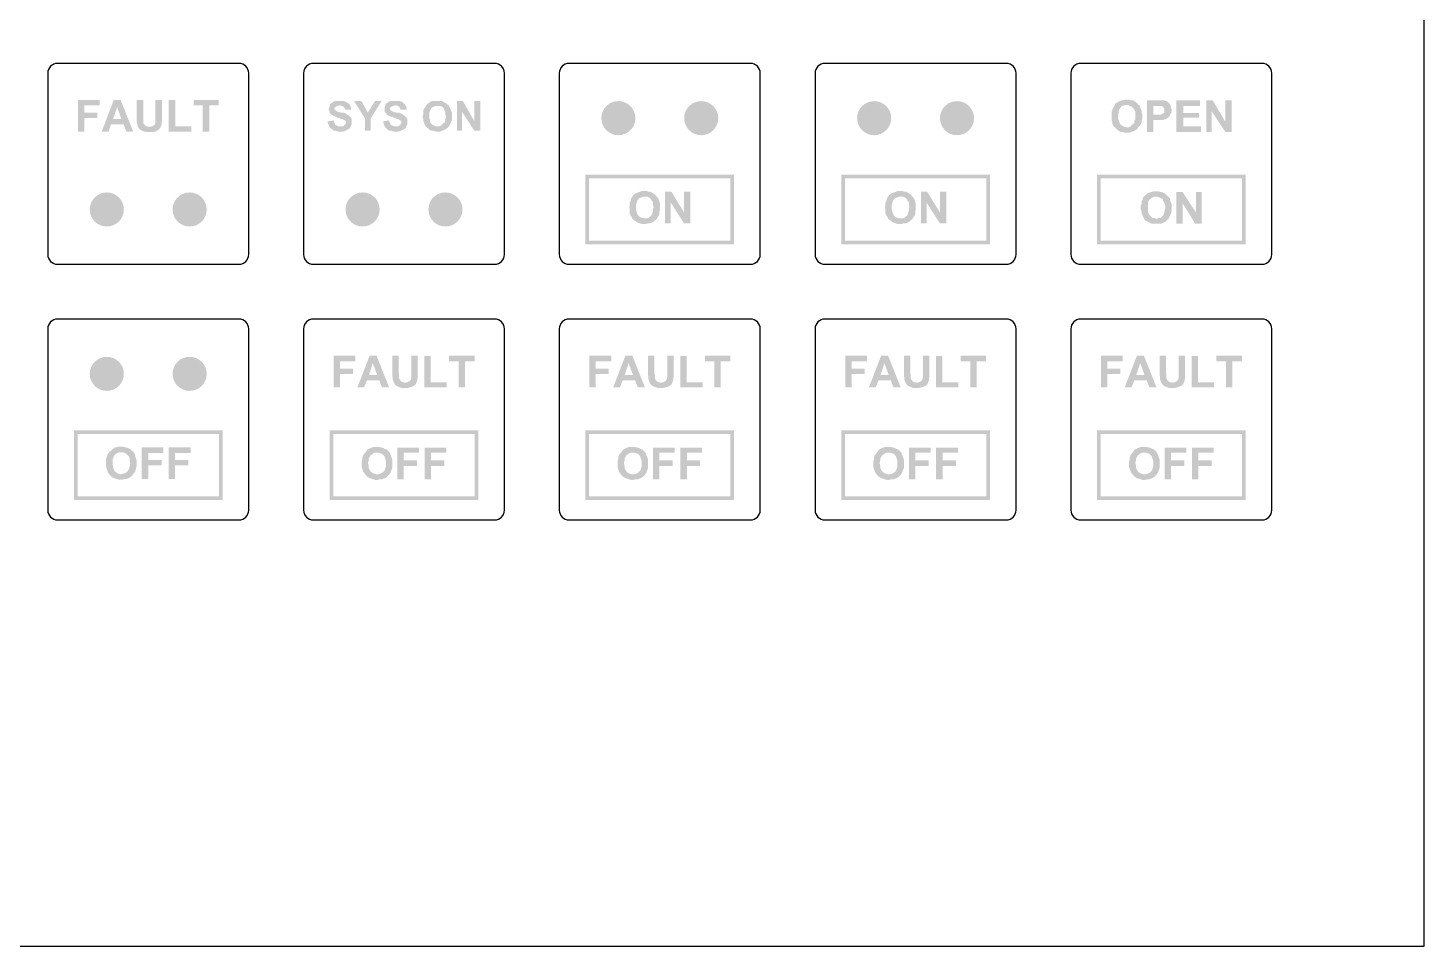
# Model space of a CAD drawing. Header units: millimetres. Extents: x 147 to 357, y 192 to 489.
# Drawn here: x 242.9 to 357.5, y 192.2 to 267.6 of the extents above; entities that cross this region are included whole.
import ezdxf

# ---------------------------------------------------------------- set-up
doc = ezdxf.new("R2010")
doc.units = ezdxf.units.MM

msp = doc.modelspace()

# ---------------------------------------------------------------- hatches: boundary and pattern name
h = msp.add_hatch(color=256)
h.paths.add_polyline_path([(248.58, 260.68), (247.51, 260.68), (247.51, 261.28), (248.76, 261.28), (248.76, 261.72), (246.98, 261.72), (246.98, 259.11), (247.51, 259.11), (247.51, 260.24), (248.58, 260.24)])
h.paths.add_polyline_path([(250.49, 261.72), (249.92, 261.72), (248.92, 259.11), (249.48, 259.11), (249.7, 259.71), (250.74, 259.71), (250.96, 259.11), (251.52, 259.11)])
h.paths.add_polyline_path([(250.55, 260.15), (249.86, 260.15), (250.2, 261.12)], flags=16)
h.paths.add_polyline_path([(253.78, 259.52), (253.84, 259.71), (253.84, 259.8), (253.87, 259.96), (253.87, 260.15), (253.87, 260.37), (253.87, 261.72), (253.34, 261.72), (253.34, 260.27), (253.34, 260.15), (253.34, 259.96), (253.34, 259.83), (253.31, 259.74), (253.18, 259.61), (253.03, 259.55), (252.87, 259.52), (252.81, 259.52), (252.65, 259.55), (252.52, 259.61), (252.4, 259.74), (252.34, 259.86), (252.34, 259.93), (252.34, 260.08), (252.34, 260.3), (252.34, 261.72), (251.8, 261.72), (251.8, 260.33), (251.8, 260.12), (251.8, 259.96), (251.83, 259.8), (251.87, 259.68), (251.9, 259.52), (251.99, 259.39), (252.02, 259.36), (252.15, 259.24), (252.3, 259.17), (252.37, 259.14), (252.49, 259.11), (252.68, 259.08), (252.87, 259.08), (252.9, 259.08), (253.09, 259.08), (253.24, 259.11), (253.37, 259.14), (253.43, 259.17), (253.56, 259.27), (253.68, 259.36), (253.71, 259.39)])
h.paths.add_polyline_path([(256.28, 259.55), (254.97, 259.55), (254.97, 261.72), (254.44, 261.72), (254.44, 259.11), (256.28, 259.11)])
h.paths.add_polyline_path([(257.76, 261.28), (258.54, 261.28), (258.54, 261.72), (256.47, 261.72), (256.47, 261.28), (257.22, 261.28), (257.22, 259.11), (257.76, 259.11)])
h = msp.add_hatch(color=256)
h.paths.add_polyline_path([(269.28, 261.35), (269.16, 261.47), (269.04, 261.53), (268.93, 261.59), (268.81, 261.65), (268.62, 261.65), (268.44, 261.65), (268.26, 261.65), (268.15, 261.65), (267.97, 261.59), (267.91, 261.53), (267.79, 261.47), (267.67, 261.35), (267.67, 261.29), (267.61, 261.11), (267.55, 260.99), (267.61, 260.87), (267.61, 260.75), (267.67, 260.63), (267.79, 260.51), (267.91, 260.45), (268.03, 260.39), (268.15, 260.33), (268.32, 260.27), (268.5, 260.21), (268.62, 260.15), (268.75, 260.15), (268.81, 260.09), (268.93, 260.03), (268.99, 259.91), (268.99, 259.79), (268.87, 259.67), (268.81, 259.61), (268.68, 259.55), (268.5, 259.55), (268.38, 259.55), (268.26, 259.61), (268.15, 259.67), (268.09, 259.73), (268.03, 259.85), (267.97, 260.03), (267.49, 259.97), (267.49, 259.85), (267.55, 259.73), (267.61, 259.55), (267.67, 259.43), (267.79, 259.37), (267.91, 259.25), (268.03, 259.19), (268.15, 259.19), (268.32, 259.13), (268.5, 259.13), (268.56, 259.13), (268.75, 259.13), (268.93, 259.19), (269.04, 259.25), (269.16, 259.31), (269.28, 259.37), (269.34, 259.49), (269.4, 259.61), (269.46, 259.73), (269.46, 259.91), (269.46, 260.03), (269.46, 260.15), (269.4, 260.27), (269.34, 260.33), (269.22, 260.45), (269.1, 260.51), (269.04, 260.57), (268.93, 260.63), (268.75, 260.69), (268.56, 260.69), (268.32, 260.75), (268.21, 260.81), (268.15, 260.87), (268.09, 260.87), (268.03, 261.05), (268.15, 261.17), (268.26, 261.23), (268.44, 261.29), (268.5, 261.29), (268.62, 261.23), (268.81, 261.17), (268.87, 261.05), (268.93, 260.93), (269.4, 260.93), (269.4, 261.11), (269.34, 261.23)])
h.paths.add_polyline_path([(271.92, 261.65), (271.38, 261.65), (270.78, 260.69), (270.24, 261.65), (269.64, 261.65), (270.54, 260.21), (270.54, 259.19), (271.02, 259.19), (271.02, 260.21)])
h.paths.add_polyline_path([(273.6, 260.57), (273.48, 260.63), (273.3, 260.69), (273.12, 260.69), (272.88, 260.75), (272.76, 260.81), (272.7, 260.87), (272.64, 260.87), (272.58, 261.05), (272.7, 261.17), (272.88, 261.23), (273, 261.29), (273.06, 261.29), (273.24, 261.23), (273.36, 261.17), (273.42, 261.05), (273.48, 260.93), (273.96, 260.93), (273.96, 261.11), (273.9, 261.23), (273.84, 261.35), (273.72, 261.47), (273.66, 261.53), (273.54, 261.59), (273.36, 261.65), (273.24, 261.65), (273, 261.65), (272.82, 261.65), (272.7, 261.65), (272.52, 261.59), (272.46, 261.53), (272.34, 261.47), (272.22, 261.35), (272.22, 261.29), (272.16, 261.11), (272.16, 260.99), (272.16, 260.87), (272.16, 260.75), (272.28, 260.63), (272.34, 260.51), (272.46, 260.45), (272.58, 260.39), (272.76, 260.33), (272.94, 260.27), (273.06, 260.21), (273.24, 260.15), (273.3, 260.15), (273.36, 260.09), (273.48, 260.03), (273.54, 259.91), (273.54, 259.79), (273.42, 259.67), (273.36, 259.61), (273.24, 259.55), (273.06, 259.55), (273, 259.55), (272.82, 259.61), (272.7, 259.67), (272.64, 259.73), (272.58, 259.85), (272.52, 260.03), (272.04, 259.97), (272.04, 259.85), (272.1, 259.73), (272.16, 259.55), (272.22, 259.43), (272.34, 259.37), (272.46, 259.25), (272.58, 259.19), (272.7, 259.19), (272.88, 259.13), (273.06, 259.13), (273.12, 259.13), (273.3, 259.13), (273.48, 259.19), (273.6, 259.25), (273.72, 259.31), (273.84, 259.37), (273.9, 259.49), (273.96, 259.61), (274.02, 259.73), (274.02, 259.91), (274.02, 260.03), (274.02, 260.15), (273.96, 260.27), (273.9, 260.33), (273.78, 260.45), (273.66, 260.51)])
h.paths.add_polyline_path([(277.5, 259.67), (277.56, 259.79), (277.62, 259.91), (277.68, 260.09), (277.68, 260.21), (277.68, 260.39), (277.68, 260.51), (277.68, 260.69), (277.62, 260.81), (277.56, 260.99), (277.5, 261.11), (277.44, 261.23), (277.38, 261.35), (277.31, 261.35), (277.19, 261.47), (277.07, 261.53), (276.95, 261.59), (276.84, 261.65), (276.66, 261.65), (276.48, 261.65), (276.42, 261.65), (276.24, 261.65), (276.12, 261.65), (275.94, 261.59), (275.88, 261.53), (275.76, 261.47), (275.64, 261.35), (275.58, 261.29), (275.52, 261.17), (275.4, 260.99), (275.34, 260.87), (275.34, 260.75), (275.34, 260.57), (275.28, 260.39), (275.28, 260.27), (275.34, 260.15), (275.34, 259.97), (275.4, 259.85), (275.46, 259.67), (275.52, 259.55), (275.64, 259.49), (275.64, 259.43), (275.76, 259.37), (275.88, 259.25), (276.06, 259.19), (276.18, 259.19), (276.36, 259.13), (276.48, 259.13), (276.54, 259.13), (276.72, 259.13), (276.84, 259.19), (277.01, 259.25), (277.13, 259.31), (277.25, 259.37), (277.38, 259.49), (277.44, 259.55)])
h.paths.add_polyline_path([(275.88, 259.91), (275.88, 260.09), (275.82, 260.21), (275.82, 260.39), (275.82, 260.51), (275.82, 260.63), (275.88, 260.81), (275.94, 260.93), (276, 261.05), (276.06, 261.11), (276.18, 261.17), (276.36, 261.23), (276.48, 261.23), (276.6, 261.23), (276.72, 261.23), (276.9, 261.17), (277.01, 261.05), (277.01, 260.99), (277.07, 260.87), (277.13, 260.75), (277.13, 260.57), (277.19, 260.39), (277.19, 260.33), (277.13, 260.15), (277.13, 260.03), (277.07, 259.85), (276.95, 259.79), (276.9, 259.73), (276.78, 259.61), (276.66, 259.55), (276.48, 259.55), (276.42, 259.55), (276.24, 259.61), (276.12, 259.67), (276, 259.79)], flags=16)
h.paths.add_polyline_path([(278.51, 260.75), (279.53, 259.19), (280.01, 259.19), (280.01, 261.65), (279.53, 261.65), (279.53, 259.97), (278.57, 261.65), (278.09, 261.65), (278.09, 259.19), (278.51, 259.19)])
h = msp.add_hatch(color=256)
edge = h.paths.add_edge_path()
edge.add_arc((291.35, 260.23), 1.4, 0, 360)
h = msp.add_hatch(color=256)
edge = h.paths.add_edge_path()
edge.add_arc((298.15, 260.23), 1.4, 0, 360)
h = msp.add_hatch(color=256)
edge = h.paths.add_edge_path()
edge.add_arc((312.35, 260.23), 1.4, 0, 360)
h = msp.add_hatch(color=256)
edge = h.paths.add_edge_path()
edge.add_arc((319.15, 260.23), 1.4, 0, 360)
h = msp.add_hatch(color=256)
h.paths.add_polyline_path([(334.3, 259.88), (334.3, 260.01), (334.37, 260.2), (334.37, 260.4), (334.37, 260.52), (334.3, 260.72), (334.3, 260.85), (334.24, 260.98), (334.17, 261.17), (334.11, 261.3), (333.98, 261.37), (333.98, 261.44), (333.85, 261.5), (333.72, 261.63), (333.59, 261.7), (333.46, 261.7), (333.26, 261.76), (333.07, 261.76), (333, 261.76), (332.81, 261.7), (332.68, 261.7), (332.55, 261.63), (332.49, 261.63), (332.29, 261.5), (332.16, 261.44), (332.1, 261.3), (332.03, 261.17), (331.97, 261.05), (331.9, 260.92), (331.84, 260.72), (331.84, 260.59), (331.84, 260.4), (331.84, 260.27), (331.84, 260.07), (331.9, 259.94), (331.9, 259.81), (331.97, 259.62), (332.1, 259.49), (332.16, 259.42), (332.23, 259.36), (332.29, 259.29), (332.49, 259.16), (332.61, 259.1), (332.74, 259.1), (332.94, 259.03), (333.07, 259.03), (333.13, 259.03), (333.33, 259.03), (333.46, 259.1), (333.65, 259.16), (333.78, 259.23), (333.91, 259.29), (333.98, 259.42), (334.04, 259.49), (334.17, 259.62), (334.24, 259.75)])
h.paths.add_polyline_path([(333.72, 259.81), (333.59, 259.75), (333.52, 259.68), (333.39, 259.55), (333.26, 259.49), (333.07, 259.49), (333, 259.49), (332.81, 259.55), (332.68, 259.62), (332.55, 259.75), (332.49, 259.88), (332.42, 260.07), (332.36, 260.2), (332.36, 260.4), (332.36, 260.46), (332.42, 260.66), (332.42, 260.85), (332.49, 260.98), (332.55, 261.05), (332.61, 261.17), (332.74, 261.24), (332.94, 261.3), (333.07, 261.3), (333.2, 261.3), (333.33, 261.24), (333.52, 261.17), (333.59, 261.05), (333.65, 261.05), (333.72, 260.92), (333.78, 260.79), (333.78, 260.59), (333.78, 260.4), (333.78, 260.33), (333.78, 260.14), (333.72, 260.01)], flags=16)
h.paths.add_polyline_path([(335.27, 260.07), (335.6, 260.07), (335.66, 260.07), (335.86, 260.07), (336.05, 260.07), (336.18, 260.14), (336.31, 260.14), (336.44, 260.27), (336.57, 260.33), (336.64, 260.52), (336.7, 260.59), (336.77, 260.72), (336.77, 260.92), (336.77, 260.98), (336.7, 261.11), (336.7, 261.3), (336.57, 261.44), (336.51, 261.5), (336.38, 261.63), (336.25, 261.63), (336.18, 261.7), (335.99, 261.7), (335.86, 261.7), (335.6, 261.7), (334.75, 261.7), (334.75, 259.1), (335.27, 259.1)])
h.paths.add_polyline_path([(335.27, 260.52), (335.27, 261.24), (335.53, 261.24), (335.6, 261.24), (335.79, 261.24), (335.92, 261.24), (335.99, 261.24), (336.12, 261.11), (336.18, 261.05), (336.18, 260.92), (336.18, 260.85), (336.18, 260.66), (336.12, 260.66), (335.99, 260.59), (335.92, 260.52), (335.79, 260.52), (335.6, 260.52)], flags=16)
h.paths.add_polyline_path([(339.17, 259.55), (337.74, 259.55), (337.74, 260.27), (339.03, 260.27), (339.03, 260.66), (337.74, 260.66), (337.74, 261.24), (339.1, 261.24), (339.1, 261.7), (337.15, 261.7), (337.15, 259.1), (339.17, 259.1)])
h.paths.add_polyline_path([(340.07, 260.79), (341.18, 259.1), (341.7, 259.1), (341.7, 261.7), (341.18, 261.7), (341.18, 259.94), (340.14, 261.7), (339.62, 261.7), (339.62, 259.1), (340.07, 259.1)])
h = msp.add_hatch(color=256)
h.paths.add_polyline_path([(288.95, 255.28), (300.55, 255.28), (300.55, 250.18), (288.95, 250.18)], flags=16)
h.paths.add_polyline_path([(288.65, 255.58), (300.85, 255.58), (300.85, 249.88), (288.65, 249.88)])
h = msp.add_hatch(color=256)
h.paths.add_polyline_path([(309.95, 255.28), (321.55, 255.28), (321.55, 250.18), (309.95, 250.18)], flags=16)
h.paths.add_polyline_path([(309.65, 255.58), (321.85, 255.58), (321.85, 249.88), (309.65, 249.88)])
h = msp.add_hatch(color=256)
h.paths.add_polyline_path([(330.95, 255.28), (342.55, 255.28), (342.55, 250.18), (330.95, 250.18)], flags=16)
h.paths.add_polyline_path([(330.65, 255.58), (342.85, 255.58), (342.85, 249.88), (330.65, 249.88)])
h = msp.add_hatch(color=256)
edge = h.paths.add_edge_path()
edge.add_arc((249.35, 252.73), 1.4, 0, 360)
h = msp.add_hatch(color=256)
edge = h.paths.add_edge_path()
edge.add_arc((256.15, 252.73), 1.4, 0, 360)
h = msp.add_hatch(color=256)
edge = h.paths.add_edge_path()
edge.add_arc((270.35, 252.73), 1.4, 0, 360)
h = msp.add_hatch(color=256)
edge = h.paths.add_edge_path()
edge.add_arc((277.15, 252.73), 1.4, 0, 360)
h = msp.add_hatch(color=256)
h.paths.add_polyline_path([(294.41, 253.92), (294.25, 254.03), (294.15, 254.08), (293.99, 254.18), (293.84, 254.18), (293.68, 254.24), (293.52, 254.24), (293.42, 254.24), (293.26, 254.24), (293.11, 254.18), (292.95, 254.13), (292.85, 254.08), (292.74, 254.03), (292.59, 253.92), (292.54, 253.82), (292.43, 253.71), (292.38, 253.56), (292.38, 253.51), (292.33, 253.4), (292.28, 253.25), (292.28, 253.04), (292.23, 252.88), (292.28, 252.78), (292.28, 252.62), (292.28, 252.41), (292.33, 252.26), (292.43, 252.15), (292.48, 252), (292.59, 251.89), (292.64, 251.84), (292.74, 251.79), (292.85, 251.69), (293, 251.63), (293.16, 251.58), (293.32, 251.53), (293.52, 251.53), (293.58, 251.53), (293.73, 251.58), (293.89, 251.58), (294.04, 251.63), (294.2, 251.69), (294.3, 251.79), (294.41, 251.89), (294.51, 251.95), (294.56, 252.1), (294.67, 252.21), (294.72, 252.36), (294.72, 252.52), (294.77, 252.73), (294.77, 252.88), (294.77, 253.04), (294.77, 253.19), (294.72, 253.35), (294.67, 253.51), (294.61, 253.66), (294.51, 253.77), (294.41, 253.87)])
h.paths.add_polyline_path([(293.94, 253.66), (294.04, 253.56), (294.04, 253.51), (294.15, 253.4), (294.2, 253.25), (294.2, 253.09), (294.25, 252.88), (294.2, 252.83), (294.2, 252.62), (294.15, 252.47), (294.1, 252.31), (294.04, 252.21), (293.94, 252.15), (293.84, 252.05), (293.68, 252), (293.52, 252), (293.42, 252), (293.26, 252.05), (293.11, 252.1), (293, 252.21), (292.95, 252.26), (292.9, 252.41), (292.85, 252.52), (292.8, 252.73), (292.8, 252.88), (292.8, 252.99), (292.8, 253.14), (292.85, 253.3), (292.9, 253.46), (293, 253.56), (293.06, 253.66), (293.21, 253.71), (293.37, 253.77), (293.52, 253.77), (293.63, 253.77), (293.78, 253.77)], flags=16)
h.paths.add_polyline_path([(295.71, 254.18), (295.19, 254.18), (295.19, 251.58), (295.65, 251.58), (295.65, 253.3), (296.75, 251.58), (297.27, 251.58), (297.27, 254.18), (296.75, 254.18), (296.75, 252.47)])
h = msp.add_hatch(color=256)
h.paths.add_polyline_path([(315.41, 253.92), (315.25, 254.03), (315.15, 254.08), (314.99, 254.18), (314.84, 254.18), (314.68, 254.24), (314.52, 254.24), (314.42, 254.24), (314.26, 254.24), (314.11, 254.18), (313.95, 254.13), (313.85, 254.08), (313.74, 254.03), (313.59, 253.92), (313.54, 253.82), (313.43, 253.71), (313.38, 253.56), (313.38, 253.51), (313.33, 253.4), (313.28, 253.25), (313.28, 253.04), (313.23, 252.88), (313.28, 252.78), (313.28, 252.62), (313.28, 252.41), (313.33, 252.26), (313.43, 252.15), (313.48, 252), (313.59, 251.89), (313.64, 251.84), (313.74, 251.79), (313.85, 251.69), (314, 251.63), (314.16, 251.58), (314.32, 251.53), (314.52, 251.53), (314.58, 251.53), (314.73, 251.58), (314.89, 251.58), (315.04, 251.63), (315.2, 251.69), (315.3, 251.79), (315.41, 251.89), (315.51, 251.95), (315.56, 252.1), (315.67, 252.21), (315.72, 252.36), (315.72, 252.52), (315.77, 252.73), (315.77, 252.88), (315.77, 253.04), (315.77, 253.19), (315.72, 253.35), (315.67, 253.51), (315.61, 253.66), (315.51, 253.77), (315.41, 253.87)])
h.paths.add_polyline_path([(314.94, 253.66), (315.04, 253.56), (315.04, 253.51), (315.15, 253.4), (315.2, 253.25), (315.2, 253.09), (315.25, 252.88), (315.2, 252.83), (315.2, 252.62), (315.15, 252.47), (315.1, 252.31), (315.04, 252.21), (314.94, 252.15), (314.84, 252.05), (314.68, 252), (314.52, 252), (314.42, 252), (314.26, 252.05), (314.11, 252.1), (314, 252.21), (313.95, 252.26), (313.9, 252.41), (313.85, 252.52), (313.8, 252.73), (313.8, 252.88), (313.8, 252.99), (313.8, 253.14), (313.85, 253.3), (313.9, 253.46), (314, 253.56), (314.06, 253.66), (314.21, 253.71), (314.37, 253.77), (314.52, 253.77), (314.63, 253.77), (314.78, 253.77)], flags=16)
h.paths.add_polyline_path([(316.71, 254.18), (316.19, 254.18), (316.19, 251.58), (316.65, 251.58), (316.65, 253.3), (317.75, 251.58), (318.27, 251.58), (318.27, 254.18), (317.75, 254.18), (317.75, 252.47)])
h = msp.add_hatch(color=256)
h.paths.add_polyline_path([(336.51, 253.77), (336.44, 253.84), (336.38, 253.9), (336.25, 254.03), (336.12, 254.1), (335.99, 254.16), (335.86, 254.16), (335.66, 254.23), (335.53, 254.23), (335.4, 254.23), (335.27, 254.23), (335.08, 254.16), (334.95, 254.1), (334.88, 254.1), (334.75, 254.03), (334.63, 253.9), (334.56, 253.84), (334.43, 253.71), (334.37, 253.51), (334.3, 253.38), (334.3, 253.19), (334.24, 253.06), (334.24, 252.86), (334.24, 252.73), (334.3, 252.6), (334.3, 252.41), (334.37, 252.28), (334.43, 252.15), (334.5, 252.02), (334.56, 251.89), (334.63, 251.82), (334.75, 251.76), (334.88, 251.69), (335.01, 251.63), (335.14, 251.56), (335.34, 251.56), (335.53, 251.56), (335.73, 251.56), (335.92, 251.56), (336.05, 251.63), (336.18, 251.69), (336.31, 251.76), (336.44, 251.89), (336.51, 251.95), (336.57, 252.08), (336.64, 252.21), (336.7, 252.34), (336.77, 252.54), (336.77, 252.67), (336.77, 252.86), (336.77, 252.99), (336.77, 253.19), (336.7, 253.32), (336.64, 253.51), (336.64, 253.64)])
h.paths.add_polyline_path([(336.05, 253.58), (336.05, 253.51), (336.12, 253.38), (336.18, 253.25), (336.25, 253.06), (336.25, 252.86), (336.25, 252.8), (336.18, 252.6), (336.18, 252.47), (336.12, 252.34), (336.05, 252.21), (335.99, 252.15), (335.86, 252.02), (335.66, 252.02), (335.53, 251.95), (335.4, 252.02), (335.27, 252.02), (335.14, 252.08), (335.01, 252.21), (334.95, 252.28), (334.88, 252.41), (334.82, 252.54), (334.82, 252.67), (334.82, 252.86), (334.82, 252.99), (334.82, 253.12), (334.82, 253.32), (334.88, 253.45), (335.01, 253.58), (335.08, 253.64), (335.21, 253.71), (335.34, 253.77), (335.53, 253.77), (335.6, 253.77), (335.79, 253.71), (335.92, 253.64)], flags=16)
h.paths.add_polyline_path([(337.67, 254.16), (337.15, 254.16), (337.15, 251.56), (337.67, 251.56), (337.67, 253.25), (338.71, 251.56), (339.23, 251.56), (339.23, 254.16), (338.78, 254.16), (338.78, 252.47)])
h = msp.add_hatch(color=256)
h.paths.add_polyline_path([(269.56, 239.65), (268.49, 239.65), (268.49, 240.27), (269.76, 240.27), (269.76, 240.73), (267.97, 240.73), (267.97, 238.12), (268.49, 238.12), (268.49, 239.23), (269.56, 239.23)])
h.paths.add_polyline_path([(271.49, 240.73), (270.93, 240.73), (269.92, 238.12), (270.48, 238.12), (270.71, 238.7), (271.72, 238.7), (271.94, 238.12), (272.53, 238.12)])
h.paths.add_polyline_path([(271.55, 239.13), (270.87, 239.13), (271.19, 240.11)], flags=16)
h.paths.add_polyline_path([(274.72, 238.38), (274.78, 238.54), (274.85, 238.7), (274.85, 238.8), (274.88, 238.97), (274.88, 239.13), (274.88, 239.36), (274.88, 240.73), (274.36, 240.73), (274.36, 239.29), (274.36, 239.13), (274.36, 238.97), (274.33, 238.83), (274.29, 238.74), (274.19, 238.61), (274.16, 238.61), (274.03, 238.54), (273.87, 238.51), (273.8, 238.51), (273.64, 238.54), (273.51, 238.61), (273.41, 238.74), (273.35, 238.87), (273.35, 238.93), (273.35, 239.1), (273.31, 239.32), (273.31, 240.73), (272.79, 240.73), (272.79, 239.32), (272.79, 239.13), (272.82, 238.93), (272.82, 238.8), (272.86, 238.67), (272.92, 238.51), (272.99, 238.38), (273.02, 238.34), (273.15, 238.25), (273.31, 238.15), (273.38, 238.15), (273.51, 238.08), (273.67, 238.08), (273.87, 238.08), (273.9, 238.08), (274.06, 238.08), (274.23, 238.12), (274.36, 238.15), (274.42, 238.18), (274.55, 238.25), (274.68, 238.34)])
h.paths.add_polyline_path([(277.26, 238.54), (275.95, 238.54), (275.95, 240.7), (275.43, 240.7), (275.43, 238.12), (277.26, 238.12)])
h.paths.add_polyline_path([(278.76, 240.27), (279.54, 240.27), (279.54, 240.73), (277.45, 240.73), (277.45, 240.27), (278.24, 240.27), (278.24, 238.12), (278.76, 238.12)])
h = msp.add_hatch(color=256)
h.paths.add_polyline_path([(290.56, 239.65), (289.49, 239.65), (289.49, 240.27), (290.76, 240.27), (290.76, 240.73), (288.97, 240.73), (288.97, 238.12), (289.49, 238.12), (289.49, 239.23), (290.56, 239.23)])
h.paths.add_polyline_path([(292.49, 240.73), (291.93, 240.73), (290.92, 238.12), (291.48, 238.12), (291.71, 238.7), (292.72, 238.7), (292.94, 238.12), (293.53, 238.12)])
h.paths.add_polyline_path([(292.55, 239.13), (291.87, 239.13), (292.19, 240.11)], flags=16)
h.paths.add_polyline_path([(295.72, 238.38), (295.78, 238.54), (295.85, 238.7), (295.85, 238.8), (295.88, 238.97), (295.88, 239.13), (295.88, 239.36), (295.88, 240.73), (295.36, 240.73), (295.36, 239.29), (295.36, 239.13), (295.36, 238.97), (295.33, 238.83), (295.29, 238.74), (295.19, 238.61), (295.16, 238.61), (295.03, 238.54), (294.87, 238.51), (294.8, 238.51), (294.64, 238.54), (294.51, 238.61), (294.41, 238.74), (294.35, 238.87), (294.35, 238.93), (294.35, 239.1), (294.31, 239.32), (294.31, 240.73), (293.79, 240.73), (293.79, 239.32), (293.79, 239.13), (293.82, 238.93), (293.82, 238.8), (293.86, 238.67), (293.92, 238.51), (293.99, 238.38), (294.02, 238.34), (294.15, 238.25), (294.31, 238.15), (294.38, 238.15), (294.51, 238.08), (294.67, 238.08), (294.87, 238.08), (294.9, 238.08), (295.06, 238.08), (295.23, 238.12), (295.36, 238.15), (295.42, 238.18), (295.55, 238.25), (295.68, 238.34)])
h.paths.add_polyline_path([(298.26, 238.54), (296.95, 238.54), (296.95, 240.7), (296.43, 240.7), (296.43, 238.12), (298.26, 238.12)])
h.paths.add_polyline_path([(299.76, 240.27), (300.54, 240.27), (300.54, 240.73), (298.45, 240.73), (298.45, 240.27), (299.24, 240.27), (299.24, 238.12), (299.76, 238.12)])
h = msp.add_hatch(color=256)
h.paths.add_polyline_path([(311.56, 239.65), (310.49, 239.65), (310.49, 240.27), (311.76, 240.27), (311.76, 240.73), (309.97, 240.73), (309.97, 238.12), (310.49, 238.12), (310.49, 239.23), (311.56, 239.23)])
h.paths.add_polyline_path([(313.49, 240.73), (312.93, 240.73), (311.92, 238.12), (312.48, 238.12), (312.71, 238.7), (313.72, 238.7), (313.94, 238.12), (314.53, 238.12)])
h.paths.add_polyline_path([(313.55, 239.13), (312.87, 239.13), (313.19, 240.11)], flags=16)
h.paths.add_polyline_path([(316.72, 238.38), (316.78, 238.54), (316.85, 238.7), (316.85, 238.8), (316.88, 238.97), (316.88, 239.13), (316.88, 239.36), (316.88, 240.73), (316.36, 240.73), (316.36, 239.29), (316.36, 239.13), (316.36, 238.97), (316.33, 238.83), (316.29, 238.74), (316.19, 238.61), (316.16, 238.61), (316.03, 238.54), (315.87, 238.51), (315.8, 238.51), (315.64, 238.54), (315.51, 238.61), (315.41, 238.74), (315.35, 238.87), (315.35, 238.93), (315.35, 239.1), (315.31, 239.32), (315.31, 240.73), (314.79, 240.73), (314.79, 239.32), (314.79, 239.13), (314.82, 238.93), (314.82, 238.8), (314.86, 238.67), (314.92, 238.51), (314.99, 238.38), (315.02, 238.34), (315.15, 238.25), (315.31, 238.15), (315.38, 238.15), (315.51, 238.08), (315.67, 238.08), (315.87, 238.08), (315.9, 238.08), (316.06, 238.08), (316.23, 238.12), (316.36, 238.15), (316.42, 238.18), (316.55, 238.25), (316.68, 238.34)])
h.paths.add_polyline_path([(319.26, 238.54), (317.95, 238.54), (317.95, 240.7), (317.43, 240.7), (317.43, 238.12), (319.26, 238.12)])
h.paths.add_polyline_path([(320.76, 240.27), (321.54, 240.27), (321.54, 240.73), (319.45, 240.73), (319.45, 240.27), (320.24, 240.27), (320.24, 238.12), (320.76, 238.12)])
h = msp.add_hatch(color=256)
h.paths.add_polyline_path([(332.56, 239.65), (331.49, 239.65), (331.49, 240.27), (332.76, 240.27), (332.76, 240.73), (330.97, 240.73), (330.97, 238.12), (331.49, 238.12), (331.49, 239.23), (332.56, 239.23)])
h.paths.add_polyline_path([(334.49, 240.73), (333.93, 240.73), (332.92, 238.12), (333.48, 238.12), (333.71, 238.7), (334.72, 238.7), (334.94, 238.12), (335.53, 238.12)])
h.paths.add_polyline_path([(334.55, 239.13), (333.87, 239.13), (334.19, 240.11)], flags=16)
h.paths.add_polyline_path([(337.72, 238.38), (337.78, 238.54), (337.85, 238.7), (337.85, 238.8), (337.88, 238.97), (337.88, 239.13), (337.88, 239.36), (337.88, 240.73), (337.36, 240.73), (337.36, 239.29), (337.36, 239.13), (337.36, 238.97), (337.33, 238.83), (337.29, 238.74), (337.19, 238.61), (337.16, 238.61), (337.03, 238.54), (336.87, 238.51), (336.8, 238.51), (336.64, 238.54), (336.51, 238.61), (336.41, 238.74), (336.35, 238.87), (336.35, 238.93), (336.35, 239.1), (336.31, 239.32), (336.31, 240.73), (335.79, 240.73), (335.79, 239.32), (335.79, 239.13), (335.82, 238.93), (335.82, 238.8), (335.86, 238.67), (335.92, 238.51), (335.99, 238.38), (336.02, 238.34), (336.15, 238.25), (336.31, 238.15), (336.38, 238.15), (336.51, 238.08), (336.67, 238.08), (336.87, 238.08), (336.9, 238.08), (337.06, 238.08), (337.23, 238.12), (337.36, 238.15), (337.42, 238.18), (337.55, 238.25), (337.68, 238.34)])
h.paths.add_polyline_path([(340.26, 238.54), (338.95, 238.54), (338.95, 240.7), (338.43, 240.7), (338.43, 238.12), (340.26, 238.12)])
h.paths.add_polyline_path([(341.76, 240.27), (342.54, 240.27), (342.54, 240.73), (340.45, 240.73), (340.45, 240.27), (341.24, 240.27), (341.24, 238.12), (341.76, 238.12)])
h = msp.add_hatch(color=256)
edge = h.paths.add_edge_path()
edge.add_arc((249.35, 239.23), 1.4, 0, 360)
h = msp.add_hatch(color=256)
edge = h.paths.add_edge_path()
edge.add_arc((256.15, 239.23), 1.4, 0, 360)
h = msp.add_hatch(color=256)
h.paths.add_polyline_path([(246.95, 234.28), (258.55, 234.28), (258.55, 229.18), (246.95, 229.18)], flags=16)
h.paths.add_polyline_path([(246.65, 234.58), (258.85, 234.58), (258.85, 228.88), (246.65, 228.88)])
h = msp.add_hatch(color=256)
h.paths.add_polyline_path([(267.95, 234.28), (279.55, 234.28), (279.55, 229.18), (267.95, 229.18)], flags=16)
h.paths.add_polyline_path([(267.65, 234.58), (279.85, 234.58), (279.85, 228.88), (267.65, 228.88)])
h = msp.add_hatch(color=256)
h.paths.add_polyline_path([(288.95, 234.28), (300.55, 234.28), (300.55, 229.18), (288.95, 229.18)], flags=16)
h.paths.add_polyline_path([(288.65, 234.58), (300.85, 234.58), (300.85, 228.88), (288.65, 228.88)])
h = msp.add_hatch(color=256)
h.paths.add_polyline_path([(309.95, 234.28), (321.55, 234.28), (321.55, 229.18), (309.95, 229.18)], flags=16)
h.paths.add_polyline_path([(309.65, 234.58), (321.85, 234.58), (321.85, 228.88), (309.65, 228.88)])
h = msp.add_hatch(color=256)
h.paths.add_polyline_path([(330.95, 234.28), (342.55, 234.28), (342.55, 229.18), (330.95, 229.18)], flags=16)
h.paths.add_polyline_path([(330.65, 234.58), (342.85, 234.58), (342.85, 228.88), (330.65, 228.88)])
h = msp.add_hatch(color=256)
h.paths.add_polyline_path([(251.46, 230.9), (251.5, 230.99), (251.59, 231.08), (251.68, 231.21), (251.72, 231.39), (251.77, 231.53), (251.81, 231.71), (251.81, 231.89), (251.81, 232.02), (251.77, 232.2), (251.72, 232.34), (251.68, 232.52), (251.64, 232.65), (251.55, 232.79), (251.46, 232.88), (251.41, 232.92), (251.32, 233.01), (251.18, 233.11), (251.05, 233.15), (250.87, 233.2), (250.73, 233.24), (250.55, 233.24), (250.46, 233.24), (250.28, 233.24), (250.1, 233.2), (249.97, 233.15), (249.92, 233.11), (249.79, 233.01), (249.65, 232.88), (249.56, 232.83), (249.47, 232.7), (249.38, 232.56), (249.38, 232.52), (249.34, 232.38), (249.29, 232.25), (249.29, 232.07), (249.29, 231.89), (249.29, 231.75), (249.29, 231.62), (249.34, 231.44), (249.38, 231.3), (249.43, 231.12), (249.52, 231.03), (249.61, 230.9), (249.65, 230.85), (249.79, 230.76), (249.92, 230.67), (250.06, 230.63), (250.19, 230.58), (250.37, 230.54), (250.55, 230.54), (250.6, 230.54), (250.78, 230.58), (250.91, 230.58), (251.09, 230.63), (251.23, 230.72), (251.37, 230.81)])
h.paths.add_polyline_path([(250.87, 231.08), (250.69, 231.03), (250.55, 230.99), (250.42, 230.99), (250.28, 231.03), (250.15, 231.12), (250.01, 231.21), (249.97, 231.26), (249.92, 231.39), (249.88, 231.53), (249.83, 231.71), (249.83, 231.89), (249.83, 231.98), (249.83, 232.16), (249.88, 232.34), (249.92, 232.47), (250.01, 232.56), (250.1, 232.65), (250.24, 232.74), (250.37, 232.79), (250.55, 232.79), (250.64, 232.79), (250.82, 232.74), (250.96, 232.65), (251.05, 232.56), (251.09, 232.52), (251.18, 232.43), (251.23, 232.25), (251.23, 232.11), (251.27, 231.89), (251.27, 231.8), (251.23, 231.62), (251.18, 231.48), (251.14, 231.35), (251.05, 231.21), (251, 231.17)], flags=16)
h.paths.add_polyline_path([(253.84, 232.16), (252.76, 232.16), (252.76, 232.74), (253.98, 232.74), (253.98, 233.2), (252.22, 233.2), (252.22, 230.58), (252.76, 230.58), (252.76, 231.71), (253.84, 231.71)])
h.paths.add_polyline_path([(256.05, 232.16), (254.96, 232.16), (254.96, 232.74), (256.23, 232.74), (256.23, 233.2), (254.43, 233.2), (254.43, 230.58), (254.96, 230.58), (254.96, 231.71), (256.05, 231.71)])
h = msp.add_hatch(color=256)
h.paths.add_polyline_path([(272.58, 232.76), (272.47, 232.87), (272.42, 232.92), (272.32, 233.02), (272.16, 233.07), (272.06, 233.13), (271.9, 233.18), (271.69, 233.23), (271.53, 233.23), (271.43, 233.23), (271.27, 233.23), (271.12, 233.18), (270.96, 233.13), (270.91, 233.07), (270.75, 233.02), (270.65, 232.87), (270.6, 232.81), (270.49, 232.66), (270.39, 232.55), (270.39, 232.5), (270.34, 232.4), (270.34, 232.24), (270.28, 232.03), (270.28, 231.87), (270.28, 231.77), (270.28, 231.56), (270.34, 231.4), (270.39, 231.25), (270.44, 231.14), (270.54, 230.99), (270.65, 230.88), (270.65, 230.83), (270.75, 230.78), (270.91, 230.67), (271.06, 230.62), (271.22, 230.57), (271.38, 230.52), (271.53, 230.52), (271.59, 230.52), (271.74, 230.57), (271.95, 230.57), (272.06, 230.62), (272.21, 230.67), (272.37, 230.78), (272.47, 230.88), (272.52, 230.93), (272.63, 231.09), (272.68, 231.19), (272.73, 231.35), (272.79, 231.51), (272.79, 231.66), (272.79, 231.87), (272.79, 231.98), (272.79, 232.19), (272.73, 232.34), (272.68, 232.5), (272.63, 232.6)])
h.paths.add_polyline_path([(272.11, 232.5), (272.16, 232.4), (272.21, 232.24), (272.26, 232.08), (272.26, 231.87), (272.26, 231.82), (272.26, 231.61), (272.21, 231.46), (272.16, 231.3), (272.06, 231.19), (272, 231.14), (271.85, 231.04), (271.69, 230.99), (271.53, 230.99), (271.43, 230.99), (271.27, 231.04), (271.17, 231.09), (271.01, 231.19), (271.01, 231.25), (270.91, 231.35), (270.86, 231.51), (270.86, 231.66), (270.8, 231.87), (270.8, 231.98), (270.86, 232.13), (270.86, 232.29), (270.96, 232.45), (271.01, 232.55), (271.12, 232.6), (271.22, 232.71), (271.38, 232.76), (271.53, 232.76), (271.64, 232.76), (271.8, 232.71), (271.95, 232.66), (272.06, 232.55)], flags=16)
h.paths.add_polyline_path([(274.82, 232.13), (273.72, 232.13), (273.72, 232.76), (274.98, 232.76), (274.98, 233.18), (273.2, 233.18), (273.2, 230.57), (273.72, 230.57), (273.72, 231.66), (274.82, 231.66)])
h.paths.add_polyline_path([(277.06, 232.13), (275.97, 232.13), (275.97, 232.76), (277.22, 232.76), (277.22, 233.18), (275.44, 233.18), (275.44, 230.57), (275.97, 230.57), (275.97, 231.66), (277.06, 231.66)])
h = msp.add_hatch(color=256)
h.paths.add_polyline_path([(293.58, 232.76), (293.47, 232.87), (293.42, 232.92), (293.32, 233.02), (293.16, 233.07), (293.06, 233.13), (292.9, 233.18), (292.69, 233.23), (292.53, 233.23), (292.43, 233.23), (292.27, 233.23), (292.12, 233.18), (291.96, 233.13), (291.91, 233.07), (291.75, 233.02), (291.65, 232.87), (291.6, 232.81), (291.49, 232.66), (291.39, 232.55), (291.39, 232.5), (291.34, 232.4), (291.34, 232.24), (291.28, 232.03), (291.28, 231.87), (291.28, 231.77), (291.28, 231.56), (291.34, 231.4), (291.39, 231.25), (291.44, 231.14), (291.54, 230.99), (291.65, 230.88), (291.65, 230.83), (291.75, 230.78), (291.91, 230.67), (292.06, 230.62), (292.22, 230.57), (292.38, 230.52), (292.53, 230.52), (292.59, 230.52), (292.74, 230.57), (292.95, 230.57), (293.06, 230.62), (293.21, 230.67), (293.37, 230.78), (293.47, 230.88), (293.52, 230.93), (293.63, 231.09), (293.68, 231.19), (293.73, 231.35), (293.79, 231.51), (293.79, 231.66), (293.79, 231.87), (293.79, 231.98), (293.79, 232.19), (293.73, 232.34), (293.68, 232.5), (293.63, 232.6)])
h.paths.add_polyline_path([(293.11, 232.5), (293.16, 232.4), (293.21, 232.24), (293.26, 232.08), (293.26, 231.87), (293.26, 231.82), (293.26, 231.61), (293.21, 231.46), (293.16, 231.3), (293.06, 231.19), (293, 231.14), (292.85, 231.04), (292.69, 230.99), (292.53, 230.99), (292.43, 230.99), (292.27, 231.04), (292.17, 231.09), (292.01, 231.19), (292.01, 231.25), (291.91, 231.35), (291.86, 231.51), (291.86, 231.66), (291.8, 231.87), (291.8, 231.98), (291.86, 232.13), (291.86, 232.29), (291.96, 232.45), (292.01, 232.55), (292.12, 232.6), (292.22, 232.71), (292.38, 232.76), (292.53, 232.76), (292.64, 232.76), (292.8, 232.71), (292.95, 232.66), (293.06, 232.55)], flags=16)
h.paths.add_polyline_path([(295.82, 232.13), (294.72, 232.13), (294.72, 232.76), (295.98, 232.76), (295.98, 233.18), (294.2, 233.18), (294.2, 230.57), (294.72, 230.57), (294.72, 231.66), (295.82, 231.66)])
h.paths.add_polyline_path([(298.06, 232.13), (296.97, 232.13), (296.97, 232.76), (298.22, 232.76), (298.22, 233.18), (296.44, 233.18), (296.44, 230.57), (296.97, 230.57), (296.97, 231.66), (298.06, 231.66)])
h = msp.add_hatch(color=256)
h.paths.add_polyline_path([(314.58, 232.76), (314.47, 232.87), (314.42, 232.92), (314.32, 233.02), (314.16, 233.07), (314.06, 233.13), (313.9, 233.18), (313.69, 233.23), (313.53, 233.23), (313.43, 233.23), (313.27, 233.23), (313.12, 233.18), (312.96, 233.13), (312.91, 233.07), (312.75, 233.02), (312.65, 232.87), (312.6, 232.81), (312.49, 232.66), (312.39, 232.55), (312.39, 232.5), (312.34, 232.4), (312.34, 232.24), (312.28, 232.03), (312.28, 231.87), (312.28, 231.77), (312.28, 231.56), (312.34, 231.4), (312.39, 231.25), (312.44, 231.14), (312.54, 230.99), (312.65, 230.88), (312.65, 230.83), (312.75, 230.78), (312.91, 230.67), (313.06, 230.62), (313.22, 230.57), (313.38, 230.52), (313.53, 230.52), (313.59, 230.52), (313.74, 230.57), (313.95, 230.57), (314.06, 230.62), (314.21, 230.67), (314.37, 230.78), (314.47, 230.88), (314.52, 230.93), (314.63, 231.09), (314.68, 231.19), (314.73, 231.35), (314.79, 231.51), (314.79, 231.66), (314.79, 231.87), (314.79, 231.98), (314.79, 232.19), (314.73, 232.34), (314.68, 232.5), (314.63, 232.6)])
h.paths.add_polyline_path([(314.11, 232.5), (314.16, 232.4), (314.21, 232.24), (314.26, 232.08), (314.26, 231.87), (314.26, 231.82), (314.26, 231.61), (314.21, 231.46), (314.16, 231.3), (314.06, 231.19), (314, 231.14), (313.85, 231.04), (313.69, 230.99), (313.53, 230.99), (313.43, 230.99), (313.27, 231.04), (313.17, 231.09), (313.01, 231.19), (313.01, 231.25), (312.91, 231.35), (312.86, 231.51), (312.86, 231.66), (312.8, 231.87), (312.8, 231.98), (312.86, 232.13), (312.86, 232.29), (312.96, 232.45), (313.01, 232.55), (313.12, 232.6), (313.22, 232.71), (313.38, 232.76), (313.53, 232.76), (313.64, 232.76), (313.8, 232.71), (313.95, 232.66), (314.06, 232.55)], flags=16)
h.paths.add_polyline_path([(316.82, 232.13), (315.72, 232.13), (315.72, 232.76), (316.98, 232.76), (316.98, 233.18), (315.2, 233.18), (315.2, 230.57), (315.72, 230.57), (315.72, 231.66), (316.82, 231.66)])
h.paths.add_polyline_path([(319.06, 232.13), (317.97, 232.13), (317.97, 232.76), (319.22, 232.76), (319.22, 233.18), (317.44, 233.18), (317.44, 230.57), (317.97, 230.57), (317.97, 231.66), (319.06, 231.66)])
h = msp.add_hatch(color=256)
h.paths.add_polyline_path([(335.58, 232.76), (335.47, 232.87), (335.42, 232.92), (335.32, 233.02), (335.16, 233.07), (335.06, 233.13), (334.9, 233.18), (334.69, 233.23), (334.53, 233.23), (334.43, 233.23), (334.27, 233.23), (334.12, 233.18), (333.96, 233.13), (333.91, 233.07), (333.75, 233.02), (333.65, 232.87), (333.6, 232.81), (333.49, 232.66), (333.39, 232.55), (333.39, 232.5), (333.34, 232.4), (333.34, 232.24), (333.28, 232.03), (333.28, 231.87), (333.28, 231.77), (333.28, 231.56), (333.34, 231.4), (333.39, 231.25), (333.44, 231.14), (333.54, 230.99), (333.65, 230.88), (333.65, 230.83), (333.75, 230.78), (333.91, 230.67), (334.06, 230.62), (334.22, 230.57), (334.38, 230.52), (334.53, 230.52), (334.59, 230.52), (334.74, 230.57), (334.95, 230.57), (335.06, 230.62), (335.21, 230.67), (335.37, 230.78), (335.47, 230.88), (335.52, 230.93), (335.63, 231.09), (335.68, 231.19), (335.73, 231.35), (335.79, 231.51), (335.79, 231.66), (335.79, 231.87), (335.79, 231.98), (335.79, 232.19), (335.73, 232.34), (335.68, 232.5), (335.63, 232.6)])
h.paths.add_polyline_path([(335.11, 232.5), (335.16, 232.4), (335.21, 232.24), (335.26, 232.08), (335.26, 231.87), (335.26, 231.82), (335.26, 231.61), (335.21, 231.46), (335.16, 231.3), (335.06, 231.19), (335, 231.14), (334.85, 231.04), (334.69, 230.99), (334.53, 230.99), (334.43, 230.99), (334.27, 231.04), (334.17, 231.09), (334.01, 231.19), (334.01, 231.25), (333.91, 231.35), (333.86, 231.51), (333.86, 231.66), (333.8, 231.87), (333.8, 231.98), (333.86, 232.13), (333.86, 232.29), (333.96, 232.45), (334.01, 232.55), (334.12, 232.6), (334.22, 232.71), (334.38, 232.76), (334.53, 232.76), (334.64, 232.76), (334.8, 232.71), (334.95, 232.66), (335.06, 232.55)], flags=16)
h.paths.add_polyline_path([(337.82, 232.13), (336.72, 232.13), (336.72, 232.76), (337.98, 232.76), (337.98, 233.18), (336.2, 233.18), (336.2, 230.57), (336.72, 230.57), (336.72, 231.66), (337.82, 231.66)])
h.paths.add_polyline_path([(340.06, 232.13), (338.97, 232.13), (338.97, 232.76), (340.22, 232.76), (340.22, 233.18), (338.44, 233.18), (338.44, 230.57), (338.97, 230.57), (338.97, 231.66), (340.06, 231.66)])

# ---------------------------------------------------------------- linework, layer by layer
at = {"color": 2}
for p, q in [((357.5, 192.23), (357.5, 489.23)), ((147.5, 192.23), (357.5, 192.23))]:
    msp.add_line(p, q, dxfattribs=at)
for points in [[(245.3, 248.23), (260.2, 248.23, 0.414214), (261, 249.03), (261, 263.93, 0.414214), (260.2, 264.73), (245.3, 264.73, 0.414214), (244.5, 263.93), (244.5, 249.03, 0.414214)], [(266.3, 248.23), (281.2, 248.23, 0.414214), (282, 249.03), (282, 263.93, 0.414214), (281.2, 264.73), (266.3, 264.73, 0.414214), (265.5, 263.93), (265.5, 249.03, 0.414214)], [(287.3, 248.23), (302.2, 248.23, 0.414214), (303, 249.03), (303, 263.93, 0.414214), (302.2, 264.73), (287.3, 264.73, 0.414214), (286.5, 263.93), (286.5, 249.03, 0.414214)], [(308.3, 248.23), (323.2, 248.23, 0.414214), (324, 249.03), (324, 263.93, 0.414214), (323.2, 264.73), (308.3, 264.73, 0.414214), (307.5, 263.93), (307.5, 249.03, 0.414214)], [(329.3, 248.23), (344.2, 248.23, 0.414214), (345, 249.03), (345, 263.93, 0.414214), (344.2, 264.73), (329.3, 264.73, 0.414214), (328.5, 263.93), (328.5, 249.03, 0.414214)], [(245.3, 227.23), (260.2, 227.23, 0.414214), (261, 228.03), (261, 242.93, 0.414214), (260.2, 243.73), (245.3, 243.73, 0.414214), (244.5, 242.93), (244.5, 228.03, 0.414214)], [(266.3, 227.23), (281.2, 227.23, 0.414214), (282, 228.03), (282, 242.93, 0.414214), (281.2, 243.73), (266.3, 243.73, 0.414214), (265.5, 242.93), (265.5, 228.03, 0.414214)], [(287.3, 227.23), (302.2, 227.23, 0.414214), (303, 228.03), (303, 242.93, 0.414214), (302.2, 243.73), (287.3, 243.73, 0.414214), (286.5, 242.93), (286.5, 228.03, 0.414214)], [(308.3, 227.23), (323.2, 227.23, 0.414214), (324, 228.03), (324, 242.93, 0.414214), (323.2, 243.73), (308.3, 243.73, 0.414214), (307.5, 242.93), (307.5, 228.03, 0.414214)], [(329.3, 227.23), (344.2, 227.23, 0.414214), (345, 228.03), (345, 242.93, 0.414214), (344.2, 243.73), (329.3, 243.73, 0.414214), (328.5, 242.93), (328.5, 228.03, 0.414214)]]:
    msp.add_lwpolyline(points, format="xyb", close=True)

doc.saveas('drawing.dxf')
